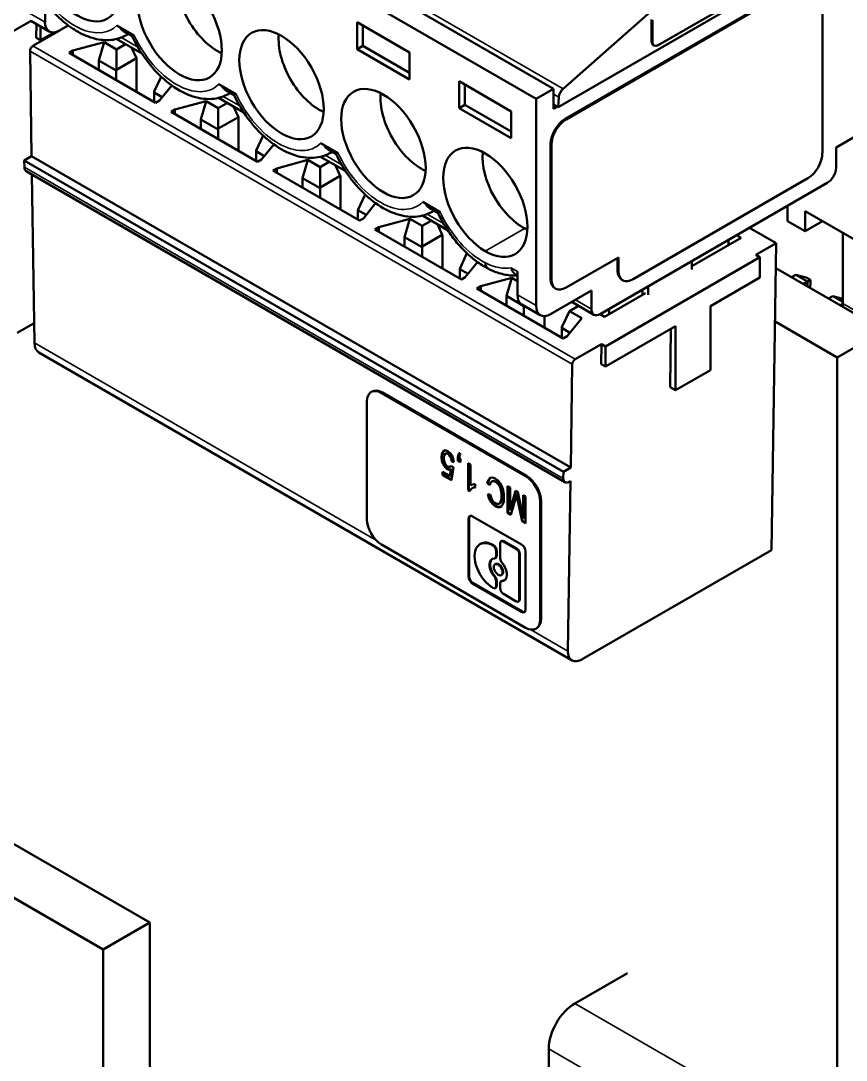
# Model space of a CAD drawing. Header units: millimetres. Extents: x 3100 to 5091, y 868 to 1900.
# Drawn here: x 4109.31 to 4129.36, y 1682.75 to 1707.97 of the extents above; entities that cross this region are included whole.
import ezdxf

# ---------------------------------------------------------------- set-up
doc = ezdxf.new("R2010")
doc.units = ezdxf.units.MM
doc.header["$LTSCALE"] = 1.8
doc.layers.add('외형선(ISO)', color=7, linetype='Continuous', lineweight=50)
doc.layers.add('좁은 외형선(ISO)', color=7, linetype='Continuous', lineweight=35)

msp = doc.modelspace()

# ---------------------------------------------------------------- linework, layer by layer
at = {"layer": '외형선(ISO)'}
for p, q in [((4109.879, 1713.469), (4122.249, 1706.326)), ((4109.454, 1713.224), (4121.825, 1706.081)), ((4128.917, 1709.662), (4122.36, 1705.876)), ((4128.785, 1709.685), (4124.794, 1707.381)), ((4122.532, 1705.592), (4128.401, 1708.98)), ((4128.422, 1708.968), (4122.553, 1705.579)), ((4122.482, 1706.323), (4124.958, 1708.518)), ((4128.776, 1704.763), (4128.776, 1708.764)), ((4109.903, 1707.943), (4109.903, 1708.463)), ((4109.059, 1707.679), (4109.563, 1707.971)), ((4110.006, 1707.715), (4109.558, 1707.973)), ((4109.688, 1707.561), (4109.693, 1707.895)), ((4109.794, 1707.5), (4109.794, 1707.837)), ((4110.467, 1707.861), (4110.256, 1707.739)), ((4111.649, 1707.863), (4112.071, 1707.619)), ((4117.48, 1707.937), (4117.48, 1707.284)), ((4118.753, 1707.202), (4117.48, 1707.937)), ((4117.621, 1707.365), (4117.621, 1707.855)), ((4124.631, 1708.003), (4124.631, 1707.474)), ((4124.652, 1707.462), (4124.652, 1707.991)), ((4110.246, 1707.729), (4109.609, 1707.362)), ((4109.688, 1707.561), (4109.794, 1707.5)), ((4110.128, 1707.693), (4109.794, 1707.5)), ((4110.147, 1707.672), (4110.147, 1707.696)), ((4110.246, 1707.729), (4110.242, 1707.731)), ((4111.643, 1707.531), (4112.255, 1707.178)), ((4112.018, 1707.601), (4111.82, 1707.715)), ((4111.885, 1707.628), (4111.927, 1707.653)), ((4110.582, 1707.249), (4111.337, 1707.453)), ((4111.208, 1707.01), (4111.337, 1707.453)), ((4111.337, 1707.453), (4111.636, 1707.28)), ((4111.636, 1707.28), (4111.857, 1707.408)), ((4111.636, 1707.28), (4111.636, 1706.785)), ((4112.123, 1707.066), (4112.004, 1707.323)), ((4117.48, 1707.284), (4117.621, 1707.365)), ((4117.48, 1707.284), (4118.753, 1706.549)), ((4118.753, 1706.712), (4117.621, 1707.365)), ((4124.694, 1707.371), (4124.672, 1707.383)), ((4109.54, 1707.238), (4109.578, 1704.685)), ((4110.582, 1707.249), (4110.487, 1707.194)), ((4112.588, 1705.982), (4110.487, 1707.194)), ((4110.582, 1707.14), (4110.582, 1707.249)), ((4111.208, 1706.778), (4111.208, 1707.01)), ((4111.208, 1707.01), (4111.632, 1706.765)), ((4111.636, 1706.785), (4112.123, 1707.066)), ((4112.123, 1707.066), (4112.127, 1707.051)), ((4112.127, 1706.248), (4112.127, 1707.051)), ((4118.753, 1706.549), (4118.753, 1707.202)), ((4111.636, 1706.785), (4111.632, 1706.765)), ((4111.632, 1706.533), (4111.632, 1706.765)), ((4112.723, 1706.616), (4112.556, 1706.255)), ((4119.955, 1706.508), (4119.955, 1705.855)), ((4121.224, 1705.775), (4119.955, 1706.508)), ((4112.556, 1706.255), (4112.551, 1706.235)), ((4112.682, 1706.037), (4112.981, 1706.404)), ((4114.124, 1706.434), (4114.546, 1706.19)), ((4114.492, 1706.172), (4114.295, 1706.286)), ((4120.096, 1705.937), (4120.096, 1706.426)), ((4121.825, 1706.081), (4122.249, 1706.326)), ((4122.249, 1706.326), (4122.249, 1705.836)), ((4112.551, 1706.003), (4112.551, 1706.235)), ((4112.75, 1706.12), (4112.551, 1706.235)), ((4112.588, 1705.982), (4112.682, 1706.037)), ((4113.057, 1705.82), (4113.812, 1706.024)), ((4113.683, 1705.581), (4113.812, 1706.024)), ((4113.812, 1706.024), (4114.111, 1705.852)), ((4114.117, 1706.103), (4114.729, 1705.749)), ((4114.359, 1706.199), (4114.402, 1706.224)), ((4121.825, 1701.06), (4121.825, 1706.081)), ((4122.36, 1705.876), (4122.378, 1706.119)), ((4113.057, 1705.82), (4112.962, 1705.765)), ((4115.062, 1704.553), (4112.962, 1705.765)), ((4113.057, 1705.711), (4113.057, 1705.82)), ((4114.111, 1705.852), (4114.332, 1705.979)), ((4114.111, 1705.852), (4114.111, 1705.356)), ((4114.598, 1705.637), (4114.479, 1705.894)), ((4119.955, 1705.855), (4120.096, 1705.937)), ((4119.955, 1705.855), (4121.224, 1705.122)), ((4120.096, 1705.937), (4121.224, 1705.285)), ((4121.224, 1705.122), (4121.224, 1705.775)), ((4122.249, 1705.94), (4122.339, 1705.888)), ((4122.249, 1705.836), (4122.339, 1705.888)), ((4122.339, 1705.888), (4122.36, 1705.876)), ((4113.683, 1705.581), (4114.107, 1705.336)), ((4113.683, 1705.349), (4113.683, 1705.581)), ((4114.111, 1705.356), (4114.598, 1705.637)), ((4114.598, 1705.637), (4114.602, 1705.622)), ((4114.602, 1704.819), (4114.602, 1705.622)), ((4114.111, 1705.356), (4114.107, 1705.336)), ((4114.107, 1705.104), (4114.107, 1705.336)), ((4115.198, 1705.188), (4115.03, 1704.826)), ((4116.599, 1705.005), (4117.021, 1704.761)), ((4129.611, 1705.188), (4129.108, 1704.898)), ((4115.03, 1704.826), (4115.026, 1704.806)), ((4115.225, 1704.691), (4115.026, 1704.806)), ((4115.026, 1704.574), (4115.026, 1704.806)), ((4115.157, 1704.608), (4115.456, 1704.975)), ((4116.967, 1704.743), (4116.77, 1704.857)), ((4116.834, 1704.77), (4116.877, 1704.795)), ((4122.179, 1701.703), (4122.179, 1704.979)), ((4122.2, 1704.967), (4122.2, 1701.69)), ((4129.108, 1704.898), (4129.108, 1704.408)), ((4109.401, 1704.583), (4109.578, 1704.685)), ((4109.404, 1704.418), (4109.401, 1704.583)), ((4109.401, 1704.583), (4122.49, 1697.027)), ((4109.578, 1704.685), (4122.666, 1697.129)), ((4115.062, 1704.553), (4115.157, 1704.608)), ((4115.532, 1704.391), (4116.287, 1704.596)), ((4116.158, 1704.152), (4116.287, 1704.596)), ((4116.287, 1704.596), (4116.586, 1704.423)), ((4116.586, 1704.423), (4116.806, 1704.55)), ((4116.592, 1704.674), (4117.204, 1704.32)), ((4122.527, 1696.774), (4109.447, 1704.326)), ((4109.585, 1704.246), (4109.646, 1700.155)), ((4115.532, 1704.391), (4115.437, 1704.337)), ((4117.537, 1703.124), (4115.437, 1704.337)), ((4115.532, 1704.282), (4115.532, 1704.391)), ((4116.586, 1704.423), (4116.586, 1703.928)), ((4117.073, 1704.209), (4116.954, 1704.465)), ((4116.158, 1704.152), (4116.582, 1703.908)), ((4116.158, 1703.921), (4116.158, 1704.152)), ((4116.586, 1703.928), (4117.073, 1704.209)), ((4117.073, 1704.209), (4117.077, 1704.193)), ((4117.077, 1703.39), (4117.077, 1704.193)), ((4128.896, 1704.04), (4123.381, 1700.856)), ((4124.18, 1701.701), (4128.422, 1704.151)), ((4116.586, 1703.928), (4116.582, 1703.908)), ((4116.582, 1703.676), (4116.582, 1703.908)), ((4117.673, 1703.759), (4117.505, 1703.397)), ((4117.632, 1703.179), (4117.93, 1703.546)), ((4119.073, 1703.576), (4119.495, 1703.332)), ((4127.931, 1703.111), (4127.931, 1703.483)), ((4117.505, 1703.397), (4117.501, 1703.377)), ((4117.501, 1703.145), (4117.501, 1703.377)), ((4117.7, 1703.262), (4117.501, 1703.377)), ((4119.067, 1703.245), (4119.679, 1702.892)), ((4119.442, 1703.314), (4119.245, 1703.428)), ((4119.309, 1703.341), (4119.352, 1703.366)), ((4128.355, 1702.866), (4128.355, 1703.356)), ((4136.133, 1698.866), (4128.355, 1703.356)), ((4117.537, 1703.124), (4117.632, 1703.179)), ((4118.007, 1702.962), (4118.762, 1703.167)), ((4118.633, 1702.724), (4118.762, 1703.167)), ((4118.762, 1703.167), (4119.061, 1702.994)), ((4119.061, 1702.994), (4119.281, 1703.121)), ((4119.061, 1702.994), (4119.061, 1702.499)), ((4119.548, 1702.78), (4119.429, 1703.036)), ((4128.355, 1702.866), (4127.931, 1703.111)), ((4128.355, 1702.866), (4128.779, 1703.111)), ((4118.007, 1702.962), (4117.912, 1702.908)), ((4120.012, 1701.695), (4117.912, 1702.908)), ((4118.007, 1702.853), (4118.007, 1702.962)), ((4118.633, 1702.724), (4119.057, 1702.479)), ((4118.633, 1702.492), (4118.633, 1702.724)), ((4119.061, 1702.499), (4119.548, 1702.78)), ((4119.548, 1702.78), (4119.552, 1702.764)), ((4119.552, 1701.961), (4119.552, 1702.764)), ((4126.805, 1702.706), (4126.695, 1702.769)), ((4127.656, 1702.576), (4127.008, 1702.95)), ((4129.274, 1701.111), (4129.274, 1702.826)), ((4119.061, 1702.499), (4119.057, 1702.479)), ((4119.057, 1702.247), (4119.057, 1702.479)), ((4126.805, 1702.706), (4125.608, 1702.015)), ((4126.498, 1702.656), (4126.497, 1702.528)), ((4127.161, 1702.291), (4127.656, 1702.576)), ((4127.656, 1702.576), (4127.542, 1695.13)), ((4120.148, 1702.33), (4119.98, 1701.968)), ((4122.553, 1701.497), (4123.826, 1702.232)), ((4123.512, 1700.07), (4127.259, 1702.234)), ((4123.805, 1702.219), (4123.805, 1701.907)), ((4123.826, 1702.232), (4123.826, 1701.895)), ((4127.161, 1702.291), (4127.259, 1702.234)), ((4127.259, 1702.234), (4127.259, 1701.744)), ((4119.98, 1701.968), (4119.976, 1701.948)), ((4120.107, 1701.75), (4120.405, 1702.117)), ((4125.608, 1701.938), (4125.608, 1702.142)), ((4127.646, 1701.969), (4130.264, 1700.458)), ((4119.976, 1701.716), (4119.976, 1701.948)), ((4120.175, 1701.833), (4119.976, 1701.948)), ((4120.012, 1701.695), (4120.107, 1701.75)), ((4120.482, 1701.534), (4121.236, 1701.738)), ((4121.107, 1701.295), (4121.236, 1701.738)), ((4121.236, 1701.738), (4121.374, 1701.658)), ((4121.328, 1701.817), (4121.374, 1701.791)), ((4121.374, 1701.32), (4121.374, 1701.892)), ((4122.179, 1701.703), (4122.2, 1701.69)), ((4123.805, 1701.907), (4123.826, 1701.895)), ((4127.259, 1701.744), (4126.057, 1701.05)), ((4128.025, 1701.751), (4128.13, 1701.811)), ((4128.13, 1701.811), (4128.417, 1701.645)), ((4128.13, 1701.811), (4128.385, 1701.743)), ((4128.385, 1701.743), (4128.486, 1701.684)), ((4120.482, 1701.534), (4120.387, 1701.479)), ((4122.487, 1700.266), (4120.387, 1701.479)), ((4120.482, 1701.424), (4120.482, 1701.534)), ((4122.303, 1701.472), (4122.282, 1701.484)), ((4123.93, 1701.676), (4123.908, 1701.688)), ((4124.412, 1701.452), (4124.411, 1701.324)), ((4124.547, 1701.325), (4124.547, 1701.529)), ((4128.417, 1701.645), (4128.313, 1701.585)), ((4128.486, 1701.684), (4128.417, 1701.645)), ((4128.417, 1701.645), (4128.417, 1701.524)), ((4128.466, 1701.496), (4128.486, 1701.568)), ((4128.486, 1701.568), (4128.486, 1701.684)), ((4121.107, 1701.295), (4121.532, 1701.05)), ((4121.107, 1701.063), (4121.107, 1701.295)), ((4123.169, 1701.427), (4122.179, 1700.856)), ((4123.169, 1700.978), (4123.169, 1701.427)), ((4124.48, 1701.364), (4123.488, 1700.791)), ((4128.924, 1701.232), (4129.028, 1701.292)), ((4129.028, 1701.292), (4129.274, 1701.15)), ((4129.028, 1701.292), (4129.274, 1701.226)), ((4121.478, 1701.092), (4121.929, 1700.831)), ((4121.534, 1701.059), (4121.532, 1701.05)), ((4121.532, 1700.818), (4121.532, 1701.05)), ((4122.636, 1700.93), (4122.857, 1701.057)), ((4122.692, 1701.152), (4123.231, 1700.841)), ((4123.598, 1700.855), (4123.599, 1700.982)), ((4126.057, 1701.05), (4126.057, 1699.498)), ((4129.275, 1701.103), (4129.211, 1701.066)), ((4122.027, 1700.532), (4122.027, 1700.808)), ((4122.636, 1700.93), (4122.455, 1700.539)), ((4122.582, 1700.321), (4122.936, 1700.757)), ((4122.936, 1700.757), (4122.636, 1700.93)), ((4123.378, 1700.854), (4123.488, 1700.791)), ((4109.639, 1700.634), (4109.228, 1700.397)), ((4122.455, 1700.539), (4122.451, 1700.519)), ((4122.649, 1700.404), (4122.451, 1700.519)), ((4122.451, 1700.287), (4122.451, 1700.519)), ((4125.209, 1700.56), (4123.512, 1699.58)), ((4125.079, 1699.083), (4125.101, 1700.498)), ((4125.209, 1699.009), (4125.209, 1700.56)), ((4129.133, 1699.805), (4127.627, 1700.674)), ((4130.264, 1700.458), (4129.133, 1699.805)), ((4122.487, 1700.266), (4122.582, 1700.321)), ((4122.777, 1699.759), (4123.413, 1700.127)), ((4123.406, 1699.641), (4123.413, 1700.127)), ((4123.512, 1700.07), (4123.413, 1700.127)), ((4123.512, 1699.58), (4123.512, 1700.07)), ((4122.698, 1692.451), (4109.754, 1699.924)), ((4129.133, 1681.107), (4129.133, 1699.805)), ((4122.666, 1697.129), (4122.705, 1699.638)), ((4123.406, 1699.641), (4123.512, 1699.58)), ((4126.057, 1699.498), (4125.209, 1699.009)), ((4117.822, 1698.965), (4117.843, 1698.977)), ((4118.072, 1698.94), (4121.572, 1696.919)), ((4118.093, 1698.953), (4121.593, 1696.932)), ((4125.079, 1699.083), (4125.209, 1699.009)), ((4117.718, 1695.878), (4117.718, 1698.736)), ((4119.541, 1697.464), (4119.53, 1697.385)), ((4119.567, 1697.518), (4119.541, 1697.464)), ((4119.555, 1697.472), (4119.541, 1697.464)), ((4119.544, 1697.393), (4119.555, 1697.472)), ((4119.555, 1697.472), (4119.581, 1697.526)), ((4119.618, 1697.55), (4119.567, 1697.518)), ((4119.581, 1697.526), (4119.567, 1697.518)), ((4119.581, 1697.526), (4119.618, 1697.55)), ((4119.587, 1697.361), (4119.595, 1697.425)), ((4119.595, 1697.425), (4119.615, 1697.462)), ((4119.615, 1697.462), (4119.649, 1697.475)), ((4119.629, 1697.47), (4119.615, 1697.462)), ((4119.686, 1697.527), (4119.618, 1697.55)), ((4119.663, 1697.483), (4119.629, 1697.47)), ((4119.663, 1697.483), (4119.649, 1697.475)), ((4119.649, 1697.475), (4119.686, 1697.462)), ((4119.7, 1697.47), (4119.663, 1697.483)), ((4119.742, 1697.482), (4119.686, 1697.527)), ((4119.7, 1697.47), (4119.686, 1697.462)), ((4119.686, 1697.462), (4119.717, 1697.44)), ((4119.731, 1697.448), (4119.7, 1697.47)), ((4119.731, 1697.448), (4119.717, 1697.44)), ((4119.717, 1697.44), (4119.742, 1697.401)), ((4119.756, 1697.409), (4119.731, 1697.448)), ((4119.785, 1697.421), (4119.742, 1697.482)), ((4119.816, 1697.346), (4119.785, 1697.421)), ((4119.932, 1697.417), (4119.929, 1697.378)), ((4119.94, 1697.449), (4119.932, 1697.417)), ((4119.946, 1697.425), (4119.932, 1697.417)), ((4119.954, 1697.469), (4119.94, 1697.449)), ((4119.954, 1697.457), (4119.94, 1697.449)), ((4119.943, 1697.386), (4119.946, 1697.425)), ((4119.946, 1697.425), (4119.954, 1697.457)), ((4119.974, 1697.482), (4119.954, 1697.469)), ((4119.954, 1697.457), (4119.968, 1697.477)), ((4119.968, 1697.477), (4119.954, 1697.469)), ((4119.963, 1697.391), (4119.968, 1697.416)), ((4119.968, 1697.477), (4119.974, 1697.481)), ((4119.968, 1697.416), (4119.977, 1697.432)), ((4119.988, 1697.442), (4119.974, 1697.482)), ((4119.977, 1697.432), (4119.988, 1697.442)), ((4119.544, 1697.393), (4119.53, 1697.385)), ((4119.53, 1697.385), (4119.541, 1697.297)), ((4119.555, 1697.306), (4119.541, 1697.297)), ((4119.541, 1697.297), (4119.572, 1697.21)), ((4119.555, 1697.306), (4119.544, 1697.393)), ((4119.587, 1697.219), (4119.555, 1697.306)), ((4119.587, 1697.219), (4119.572, 1697.21)), ((4119.572, 1697.21), (4119.618, 1697.14)), ((4119.595, 1697.295), (4119.587, 1697.361)), ((4119.632, 1697.148), (4119.587, 1697.219)), ((4119.612, 1697.236), (4119.595, 1697.295)), ((4119.643, 1697.19), (4119.612, 1697.236)), ((4119.683, 1697.155), (4119.643, 1697.19)), ((4119.756, 1697.409), (4119.742, 1697.401)), ((4119.742, 1697.401), (4119.762, 1697.349)), ((4119.762, 1697.174), (4119.751, 1697.156)), ((4119.765, 1697.164), (4119.751, 1697.156)), ((4119.776, 1697.357), (4119.756, 1697.409)), ((4119.776, 1697.357), (4119.762, 1697.349)), ((4119.762, 1697.349), (4119.77, 1697.287)), ((4119.818, 1697.129), (4119.762, 1697.174)), ((4119.765, 1697.164), (4119.768, 1697.169)), ((4119.785, 1697.295), (4119.77, 1697.287)), ((4119.77, 1697.287), (4119.827, 1697.262)), ((4119.785, 1697.295), (4119.776, 1697.357)), ((4119.825, 1697.278), (4119.785, 1697.295)), ((4119.827, 1697.262), (4119.816, 1697.346)), ((4119.943, 1697.386), (4119.929, 1697.378)), ((4119.929, 1697.378), (4119.929, 1697.293)), ((4119.943, 1697.301), (4119.929, 1697.293)), ((4119.929, 1697.293), (4119.988, 1697.259)), ((4119.943, 1697.301), (4119.943, 1697.386)), ((4119.988, 1697.275), (4119.943, 1697.301)), ((4119.96, 1697.36), (4119.963, 1697.391)), ((4119.988, 1697.344), (4119.96, 1697.36)), ((4119.988, 1697.259), (4119.988, 1697.344)), ((4120.178, 1697.235), (4120.178, 1696.581)), ((4120.234, 1697.202), (4120.178, 1697.235)), ((4120.192, 1696.589), (4120.192, 1697.226)), ((4120.234, 1696.694), (4120.234, 1697.202)), ((4119.734, 1696.926), (4119.553, 1697.031)), ((4119.553, 1697.031), (4119.553, 1696.95)), ((4119.567, 1696.958), (4119.553, 1696.95)), ((4119.553, 1696.95), (4119.773, 1696.822)), ((4119.567, 1696.958), (4119.567, 1697.023)), ((4119.775, 1696.837), (4119.567, 1696.958)), ((4119.632, 1697.148), (4119.618, 1697.14)), ((4119.618, 1697.14), (4119.671, 1697.092)), ((4119.686, 1697.1), (4119.632, 1697.148)), ((4119.686, 1697.1), (4119.671, 1697.092)), ((4119.671, 1697.092), (4119.717, 1697.078)), ((4119.711, 1697.147), (4119.683, 1697.155)), ((4119.731, 1697.086), (4119.686, 1697.1)), ((4119.731, 1697.147), (4119.711, 1697.147)), ((4119.731, 1697.086), (4119.717, 1697.078)), ((4119.717, 1697.078), (4119.756, 1697.084)), ((4119.751, 1697.156), (4119.731, 1697.147)), ((4119.77, 1697.092), (4119.731, 1697.086)), ((4119.756, 1697.084), (4119.734, 1696.926)), ((4119.748, 1696.935), (4119.734, 1696.926)), ((4119.748, 1696.935), (4119.77, 1697.092)), ((4119.77, 1697.092), (4119.756, 1697.084)), ((4119.773, 1696.822), (4119.818, 1697.129)), ((4122.487, 1696.865), (4122.49, 1697.027)), ((4122.666, 1697.129), (4122.49, 1697.027)), ((4120.26, 1696.708), (4120.234, 1696.694)), ((4120.288, 1696.72), (4120.26, 1696.708)), ((4120.319, 1696.726), (4120.288, 1696.72)), ((4120.345, 1696.728), (4120.319, 1696.726)), ((4120.345, 1696.651), (4120.345, 1696.728)), ((4120.67, 1696.837), (4120.642, 1696.756)), ((4120.656, 1696.764), (4120.642, 1696.756)), ((4120.642, 1696.756), (4120.701, 1696.701)), ((4120.656, 1696.764), (4120.684, 1696.845)), ((4120.706, 1696.717), (4120.656, 1696.764)), ((4120.712, 1696.881), (4120.67, 1696.837)), ((4120.684, 1696.845), (4120.67, 1696.837)), ((4120.684, 1696.845), (4120.72, 1696.883)), ((4120.701, 1696.701), (4120.721, 1696.763)), ((4120.766, 1696.891), (4120.712, 1696.881)), ((4120.721, 1696.763), (4120.752, 1696.793)), ((4120.752, 1696.793), (4120.791, 1696.803)), ((4120.766, 1696.802), (4120.752, 1696.793)), ((4120.831, 1696.866), (4120.766, 1696.891)), ((4120.806, 1696.811), (4120.766, 1696.802)), ((4120.806, 1696.811), (4120.791, 1696.803)), ((4120.791, 1696.803), (4120.84, 1696.783)), ((4120.854, 1696.792), (4120.806, 1696.811)), ((4120.902, 1696.817), (4120.831, 1696.866)), ((4120.854, 1696.792), (4120.84, 1696.783)), ((4120.84, 1696.783), (4120.882, 1696.755)), ((4120.896, 1696.763), (4120.854, 1696.792)), ((4120.896, 1696.763), (4120.882, 1696.755)), ((4120.882, 1696.755), (4120.919, 1696.709)), ((4120.933, 1696.717), (4120.896, 1696.763)), ((4120.953, 1696.755), (4120.902, 1696.817)), ((4120.933, 1696.717), (4120.919, 1696.709)), ((4120.919, 1696.709), (4120.95, 1696.655)), ((4120.964, 1696.663), (4120.933, 1696.717)), ((4120.964, 1696.663), (4120.95, 1696.655)), ((4120.995, 1696.677), (4120.953, 1696.755)), ((4120.984, 1696.599), (4120.964, 1696.663)), ((4121.023, 1696.588), (4120.995, 1696.677)), ((4121.134, 1696.683), (4121.134, 1696.029)), ((4121.193, 1696.648), (4121.134, 1696.683)), ((4121.148, 1696.037), (4121.148, 1696.674)), ((4122.661, 1696.805), (4122.598, 1692.677)), ((4122.626, 1696.785), (4122.661, 1696.805)), ((4120.192, 1696.589), (4120.178, 1696.581)), ((4120.178, 1696.581), (4120.214, 1696.559)), ((4120.222, 1696.572), (4120.192, 1696.589)), ((4120.214, 1696.559), (4120.234, 1696.593)), ((4120.234, 1696.593), (4120.265, 1696.619)), ((4120.265, 1696.619), (4120.302, 1696.643)), ((4120.302, 1696.643), (4120.345, 1696.651)), ((4120.316, 1696.651), (4120.302, 1696.643)), ((4120.345, 1696.656), (4120.316, 1696.651)), ((4120.653, 1696.489), (4120.681, 1696.391)), ((4120.712, 1696.475), (4120.653, 1696.489)), ((4120.695, 1696.4), (4120.671, 1696.485)), ((4120.735, 1696.401), (4120.712, 1696.475)), ((4120.95, 1696.655), (4120.97, 1696.591)), ((4120.984, 1696.599), (4120.97, 1696.591)), ((4120.97, 1696.591), (4120.984, 1696.513)), ((4120.998, 1696.521), (4120.984, 1696.599)), ((4120.998, 1696.521), (4120.984, 1696.513)), ((4120.984, 1696.513), (4120.987, 1696.434)), ((4120.987, 1696.434), (4120.984, 1696.375)), ((4121.001, 1696.443), (4120.987, 1696.434)), ((4121.001, 1696.443), (4120.998, 1696.521)), ((4120.998, 1696.383), (4121.001, 1696.443)), ((4121.04, 1696.497), (4121.023, 1696.588)), ((4121.046, 1696.4), (4121.04, 1696.497)), ((4121.193, 1696.1), (4121.193, 1696.648)), ((4121.329, 1696.57), (4121.193, 1696.1)), ((4121.207, 1696.108), (4121.339, 1696.564)), ((4121.326, 1696.373), (4121.343, 1696.424)), ((4121.383, 1696.539), (4121.329, 1696.57)), ((4121.343, 1696.424), (4121.352, 1696.463)), ((4121.366, 1696.472), (4121.352, 1696.463)), ((4121.352, 1696.463), (4121.36, 1696.418)), ((4121.374, 1696.426), (4121.36, 1696.418)), ((4121.36, 1696.418), (4121.374, 1696.353)), ((4121.374, 1696.426), (4121.366, 1696.472)), ((4121.388, 1696.361), (4121.374, 1696.426)), ((4121.513, 1695.907), (4121.383, 1696.539)), ((4121.513, 1696.464), (4121.513, 1695.907)), ((4121.572, 1696.43), (4121.513, 1696.464)), ((4121.527, 1695.915), (4121.527, 1696.456)), ((4121.572, 1695.776), (4121.572, 1696.43)), ((4120.695, 1696.4), (4120.681, 1696.391)), ((4120.681, 1696.391), (4120.721, 1696.308)), ((4120.735, 1696.316), (4120.695, 1696.4)), ((4120.735, 1696.316), (4120.721, 1696.308)), ((4120.721, 1696.308), (4120.772, 1696.242)), ((4120.76, 1696.342), (4120.735, 1696.401)), ((4120.786, 1696.25), (4120.735, 1696.316)), ((4120.794, 1696.298), (4120.76, 1696.342)), ((4120.786, 1696.25), (4120.772, 1696.242)), ((4120.772, 1696.242), (4120.834, 1696.19)), ((4120.848, 1696.198), (4120.786, 1696.25)), ((4120.837, 1696.265), (4120.794, 1696.298)), ((4120.848, 1696.198), (4120.834, 1696.19)), ((4120.834, 1696.19), (4120.893, 1696.167)), ((4120.885, 1696.25), (4120.837, 1696.265)), ((4120.907, 1696.176), (4120.848, 1696.198)), ((4120.924, 1696.251), (4120.885, 1696.25)), ((4120.907, 1696.176), (4120.893, 1696.167)), ((4120.893, 1696.167), (4120.944, 1696.166)), ((4120.958, 1696.175), (4120.907, 1696.176)), ((4120.956, 1696.278), (4120.924, 1696.251)), ((4120.939, 1696.259), (4120.924, 1696.251)), ((4120.939, 1696.259), (4120.97, 1696.286)), ((4120.944, 1696.166), (4120.989, 1696.193)), ((4120.972, 1696.321), (4120.956, 1696.278)), ((4120.97, 1696.286), (4120.956, 1696.278)), ((4120.97, 1696.286), (4120.987, 1696.329)), ((4120.984, 1696.375), (4120.972, 1696.321)), ((4120.987, 1696.329), (4120.972, 1696.321)), ((4120.998, 1696.383), (4120.984, 1696.375)), ((4120.987, 1696.329), (4120.998, 1696.383)), ((4120.989, 1696.193), (4121.021, 1696.24)), ((4121.021, 1696.24), (4121.04, 1696.31)), ((4121.04, 1696.31), (4121.046, 1696.4)), ((4121.213, 1695.983), (4121.326, 1696.373)), ((4121.374, 1696.353), (4121.484, 1695.826)), ((4121.499, 1695.834), (4121.388, 1696.361)), ((4121.926, 1696.307), (4121.926, 1693.449)), ((4121.947, 1696.319), (4121.947, 1693.462)), ((4121.474, 1695.261), (4120.286, 1695.947)), ((4121.148, 1696.037), (4121.134, 1696.029)), ((4121.134, 1696.029), (4121.213, 1695.983)), ((4121.217, 1695.997), (4121.148, 1696.037)), ((4121.207, 1696.108), (4121.193, 1696.1)), ((4121.527, 1695.915), (4121.513, 1695.907)), ((4120.188, 1695.89), (4120.188, 1694.485)), ((4120.203, 1694.493), (4120.203, 1695.898)), ((4121.499, 1695.834), (4121.484, 1695.826)), ((4121.484, 1695.826), (4121.572, 1695.776)), ((4121.572, 1695.792), (4121.499, 1695.834)), ((4121.572, 1693.245), (4118.072, 1695.266)), ((4120.478, 1695.28), (4120.464, 1695.272)), ((4120.775, 1695.241), (4120.781, 1695.238)), ((4120.795, 1695.246), (4120.789, 1695.25)), ((4120.957, 1694.921), (4120.957, 1695.293)), ((4120.993, 1695.349), (4120.979, 1695.341)), ((4121.031, 1695.336), (4121.345, 1695.155)), ((4121.359, 1695.163), (4121.045, 1695.344)), ((4120.847, 1694.941), (4120.833, 1694.932)), ((4120.855, 1695.11), (4120.855, 1694.981)), ((4120.869, 1694.989), (4120.869, 1695.118)), ((4121.418, 1695.027), (4121.418, 1693.927)), ((4121.433, 1693.936), (4121.433, 1695.035)), ((4121.572, 1693.686), (4121.572, 1695.091)), ((4127.542, 1695.13), (4122.946, 1692.477)), ((4120.845, 1694.791), (4120.831, 1694.783)), ((4120.869, 1694.261), (4120.869, 1694.391)), ((4120.995, 1694.529), (4120.981, 1694.521)), ((4120.286, 1694.314), (4121.474, 1693.628)), ((4121.488, 1693.637), (4120.3, 1694.322)), ((4120.781, 1694.21), (4120.775, 1694.213)), ((4120.847, 1694.213), (4120.833, 1694.205)), ((4120.855, 1694.383), (4120.855, 1694.253)), ((4120.957, 1694.194), (4120.957, 1694.323)), ((4120.993, 1694.38), (4120.979, 1694.372)), ((4121.345, 1693.884), (4121.031, 1694.066)), ((4121.411, 1693.888), (4121.397, 1693.879)), ((4121.822, 1693.22), (4121.843, 1693.233)), ((4106.992, 1689.236), (4112.445, 1686.087)), ((4111.314, 1685.434), (4107.449, 1687.666)), ((4112.445, 1686.087), (4111.314, 1685.434)), ((4112.445, 1686.087), (4112.445, 1671.472)), ((4111.314, 1670.819), (4111.314, 1685.434)), ((4122.769, 1684.128), (4124.042, 1684.863)), ((4122.133, 1677.065), (4122.133, 1683.026))]:
    msp.add_line(p, q, dxfattribs=at)
for centre in [(4110.695, 1709.282), (4113.17, 1707.853), (4115.645, 1706.424), (4118.12, 1704.996)]:
    msp.add_ellipse(centre, major_axis=(-0.725, 1.256), ratio=0.57735, dxfattribs=at)
for centre, major_axis, ratio, start_param, end_param in [((4114.089, 1708.383), (0.7, -1.212), 0.57735, 3.821315, 5.603), ((4110.256, 1708.148), (-0.25, -0.433), 0.57735, 5.497787, 7.068583), ((4116.564, 1706.955), (0.7, -1.212), 0.57735, 3.821315, 5.603), ((4109.611, 1707.279), (-0.0487, -0.0874), 0.587337, 3.917954, 5.488751), ((4124.772, 1707.556), (-0.1, -0.173), 0.57735, 5.497787, 6.283185), ((4124.794, 1707.544), (-0.1, -0.173), 0.57735, 5.497787, 7.068583), ((4122.518, 1706.186), (-0.1, -0.173), 0.57735, 4.18879, 5.410521), ((4119.039, 1705.526), (0.7, -1.212), 0.57735, 3.821315, 5.603), ((4122.532, 1705.183), (-0.25, -0.433), 0.57735, 3.926991, 5.497787), ((4122.553, 1705.171), (-0.25, -0.433), 0.57735, 3.926991, 5.497787), ((4120.595, 1703.567), (-0.725, 1.256), 0.57735, 5.499511, 8.637656), ((4121.514, 1704.097), (0.7, -1.212), 0.57735, 3.821315, 5.599385), ((4120.591, 1703.569), (0.725, -1.256), 0.57735, 5.499511, 8.637656), ((4128.422, 1704.559), (-0.25, -0.433), 0.57735, 0.785398, 2.356194), ((4109.545, 1704.5), (-0.097, -0.175), 0.587337, 5.488751, 6.274149), ((4128.896, 1704.285), (0.15, 0.26), 0.57735, 3.926991, 5.497787), ((4120.807, 1702.222), (-0.15, -0.26), 0.577133, 5.496593, 6.346639), ((4122.532, 1701.917), (-0.25, -0.433), 0.57735, 5.523799, 6.283185), ((4124.158, 1702.121), (-0.25, -0.433), 0.57735, 5.523799, 6.283185), ((4124.18, 1702.109), (-0.25, -0.433), 0.57735, 5.523799, 7.068583), ((4122.553, 1701.905), (-0.25, -0.433), 0.57735, 5.523799, 7.068583), ((4121.728, 1701.525), (-0.25, -0.433), 0.57735, 5.497787, 6.283185), ((4122.179, 1701.264), (-0.25, -0.433), 0.57735, 5.497787, 7.068583), ((4123.381, 1701.101), (-0.15, -0.26), 0.57735, 5.497787, 7.068583), ((4129.982, 1701.519), (0.5, 0.866), 0.57735, 2.356194, 2.461982), ((4110, 1700.359), (-0.243, -0.437), 0.587337, 5.488751, 6.274149), ((4122.775, 1699.679), (-0.0513, -0.0859), 0.567188, 3.935418, 5.506214), ((4118.072, 1698.532), (-0.25, 0.433), 0.57735, 5.497787, 7.068583), ((4118.093, 1698.544), (-0.25, 0.433), 0.57735, 5.497787, 6.283185), ((4121.572, 1696.511), (-0.25, 0.433), 0.57735, 3.926991, 5.497787), ((4121.593, 1696.523), (-0.25, 0.433), 0.57735, 3.926991, 5.497787), ((4122.629, 1696.946), (-0.103, -0.172), 0.567188, 5.506214, 7.077011), ((4120.286, 1695.833), (-0.069, 0.121), 0.577318, 5.505237, 7.076034), ((4120.3, 1695.841), (-0.069, 0.121), 0.577318, 0.105633, 0.792848), ((4118.072, 1695.674), (0.25, -0.433), 0.57735, 3.926991, 5.497787), ((4120.775, 1694.727), (-0.31, 0.545), 0.577318, 5.505237, 8.64683), ((4120.789, 1694.736), (-0.31, 0.545), 0.577318, 5.505237, 6.28691), ((4120.781, 1695.153), (-0.0515, 0.0906), 0.577318, 3.934441, 5.505237), ((4120.795, 1695.161), (-0.0515, 0.0906), 0.577318, 3.934441, 5.505237), ((4121.031, 1695.251), (-0.0515, 0.0906), 0.577318, 5.505237, 7.076034), ((4121.045, 1695.259), (-0.0515, 0.0906), 0.577318, 5.505237, 6.28691), ((4121.345, 1695.069), (-0.0515, 0.0906), 0.577318, 3.934441, 5.505237), ((4121.359, 1695.077), (-0.0515, 0.0906), 0.577318, 3.934441, 5.505237), ((4121.474, 1695.147), (-0.069, 0.121), 0.577318, 3.934441, 5.505237), ((4120.906, 1694.652), (-0.149, 0.262), 0.577318, 5.957015, 8.195052), ((4120.92, 1694.66), (-0.149, 0.262), 0.577318, 0.050695, 1.911867), ((4120.781, 1695.023), (-0.0515, 0.0906), 0.577324, 2.815421, 3.934453), ((4120.795, 1695.031), (-0.0515, 0.0906), 0.577324, 3.14532, 3.934453), ((4121.031, 1694.879), (-0.0515, 0.0906), 0.577312, 0.792847, 1.911879), ((4120.906, 1694.652), (-0.074, 0.131), 0.577318, 3.934441, 7.076034), ((4120.906, 1694.652), (-0.074, 0.131), 0.577318, 0.792848, 3.934441), ((4120.92, 1694.66), (-0.074, 0.131), 0.577318, 3.934441, 6.286911), ((4120.906, 1694.652), (-0.149, 0.262), 0.577318, 2.815422, 5.053459), ((4120.286, 1694.428), (-0.069, 0.121), 0.577318, 0.792848, 2.363645), ((4120.3, 1694.436), (-0.069, 0.121), 0.577318, 0.792848, 2.363645), ((4120.781, 1694.425), (-0.0515, 0.0906), 0.577312, 3.93444, 5.053472), ((4120.795, 1694.433), (-0.0515, 0.0906), 0.577312, 3.93444, 5.053472), ((4120.92, 1694.66), (-0.074, 0.131), 0.577318, 3.145319, 3.934441), ((4120.92, 1694.66), (-0.149, 0.262), 0.577318, 2.815422, 3.098347), ((4120.781, 1694.295), (-0.0515, 0.0906), 0.577318, 2.363645, 3.934441), ((4120.795, 1694.304), (-0.0515, 0.0906), 0.577318, 3.145317, 3.934441), ((4121.031, 1694.281), (-0.0515, 0.0906), 0.577324, 5.957014, 7.076045), ((4121.031, 1694.151), (-0.0515, 0.0906), 0.577318, 0.792848, 2.363645), ((4121.045, 1694.289), (-0.0515, 0.0906), 0.577324, 5.957014, 6.286913), ((4121.345, 1693.97), (-0.0515, 0.0906), 0.577318, 2.363645, 3.934441), ((4121.359, 1693.978), (-0.0515, 0.0906), 0.577318, 3.145317, 3.934441), ((4121.474, 1693.742), (-0.069, 0.121), 0.577318, 2.363645, 3.934441), ((4121.488, 1693.75), (-0.069, 0.121), 0.577318, 2.363645, 3.04341), ((4121.572, 1693.653), (0.25, -0.433), 0.57735, 5.497787, 7.068583), ((4121.593, 1693.666), (0.25, -0.433), 0.57735, 0, 0.785398), ((4122.952, 1692.881), (-0.256, -0.429), 0.567188, 5.506214, 7.077011), ((4122.769, 1683.393), (0.45, 0.779), 0.57735, 0.785398, 2.356194)]:
    msp.add_ellipse(centre, major_axis=major_axis, ratio=ratio, start_param=start_param, end_param=end_param, dxfattribs=at)
for points, knots in [([(4110.001, 1708.309), (4110.106, 1708.182), (4110.22, 1708.066), (4110.458, 1707.862), (4110.583, 1707.773), (4110.84, 1707.631), (4110.971, 1707.576), (4111.238, 1707.508), (4111.374, 1707.495), (4111.64, 1707.522), (4111.769, 1707.562), (4111.885, 1707.628)], [1.076929, 1.076929, 1.076929, 1.076929, 1.332782, 1.332782, 1.588635, 1.588635, 1.844488, 1.844488, 2.100341, 2.100341, 2.356194, 2.356194, 2.356194, 2.356194]), ([(4111.82, 1707.715), (4111.82, 1707.715), (4111.82, 1707.715), (4111.82, 1707.715), (4111.814, 1707.718), (4111.808, 1707.722), (4111.802, 1707.727), (4111.796, 1707.731), (4111.79, 1707.736), (4111.784, 1707.74), (4111.778, 1707.745), (4111.773, 1707.751), (4111.767, 1707.756), (4111.756, 1707.767), (4111.746, 1707.779), (4111.736, 1707.792), (4111.731, 1707.798), (4111.727, 1707.805), (4111.722, 1707.812), (4111.72, 1707.816), (4111.717, 1707.82), (4111.715, 1707.825)], [0.2407241, 0.2407241, 0.2407241, 0.2407241, 0.2407597, 0.2407597, 0.2407597, 0.2675408, 0.2675408, 0.2675408, 0.2942374, 0.2942374, 0.2942374, 0.3208869, 0.3208869, 0.3208869, 0.3741831, 0.3741831, 0.3741831, 0.400827, 0.400827, 0.400827, 0.4169882, 0.4169882, 0.4169882, 0.4169882]), ([(4112.018, 1707.649), (4112.017, 1707.647), (4112.016, 1707.645), (4112.016, 1707.643), (4112.014, 1707.639), (4112.014, 1707.635), (4112.013, 1707.632), (4112.012, 1707.625), (4112.011, 1707.619), (4112.012, 1707.614), (4112.013, 1707.612), (4112.013, 1707.609), (4112.014, 1707.607), (4112.014, 1707.607), (4112.015, 1707.607), (4112.015, 1707.607)], [0.0105272, 0.0105272, 0.0105272, 0.0105272, 0.0266884, 0.0266884, 0.0266884, 0.0533323, 0.0533323, 0.0533323, 0.1066284, 0.1066284, 0.1066284, 0.133278, 0.133278, 0.133278, 0.1339087, 0.1339087, 0.1339087, 0.1339087]), ([(4112.015, 1707.607), (4112.109, 1707.406), (4112.224, 1707.211), (4112.487, 1706.854), (4112.635, 1706.692), (4112.952, 1706.414), (4113.121, 1706.299), (4113.469, 1706.135), (4113.648, 1706.084), (4113.982, 1706.068), (4114.139, 1706.095), (4114.307, 1706.17), (4114.333, 1706.184), (4114.359, 1706.199)], [0.637054, 0.637054, 0.637054, 0.637054, 0.977006, 0.977006, 1.317214, 1.317214, 1.660915, 1.660915, 2.001281, 2.001281, 2.298494, 2.298494, 2.356194, 2.356194, 2.356194, 2.356194]), ([(4114.295, 1706.286), (4114.295, 1706.286), (4114.295, 1706.286), (4114.295, 1706.286), (4114.289, 1706.289), (4114.283, 1706.293), (4114.276, 1706.298), (4114.27, 1706.302), (4114.264, 1706.307), (4114.259, 1706.312), (4114.253, 1706.316), (4114.247, 1706.322), (4114.242, 1706.327), (4114.231, 1706.338), (4114.221, 1706.35), (4114.211, 1706.363), (4114.206, 1706.369), (4114.202, 1706.376), (4114.197, 1706.383), (4114.195, 1706.387), (4114.192, 1706.391), (4114.189, 1706.396)], [0.2407241, 0.2407241, 0.2407241, 0.2407241, 0.2407597, 0.2407597, 0.2407597, 0.2675408, 0.2675408, 0.2675408, 0.2942374, 0.2942374, 0.2942374, 0.3208869, 0.3208869, 0.3208869, 0.3741831, 0.3741831, 0.3741831, 0.400827, 0.400827, 0.400827, 0.4169882, 0.4169882, 0.4169882, 0.4169882]), ([(4114.493, 1706.22), (4114.492, 1706.218), (4114.491, 1706.216), (4114.491, 1706.214), (4114.489, 1706.21), (4114.488, 1706.207), (4114.488, 1706.203), (4114.487, 1706.197), (4114.486, 1706.191), (4114.487, 1706.185), (4114.488, 1706.183), (4114.488, 1706.181), (4114.489, 1706.178), (4114.489, 1706.178), (4114.489, 1706.178), (4114.489, 1706.178)], [0.0105272, 0.0105272, 0.0105272, 0.0105272, 0.0266884, 0.0266884, 0.0266884, 0.0533323, 0.0533323, 0.0533323, 0.1066284, 0.1066284, 0.1066284, 0.133278, 0.133278, 0.133278, 0.1339087, 0.1339087, 0.1339087, 0.1339087]), ([(4114.489, 1706.178), (4114.584, 1705.977), (4114.699, 1705.782), (4114.962, 1705.425), (4115.11, 1705.263), (4115.426, 1704.985), (4115.596, 1704.871), (4115.944, 1704.706), (4116.123, 1704.655), (4116.457, 1704.64), (4116.613, 1704.666), (4116.782, 1704.742), (4116.808, 1704.755), (4116.834, 1704.77)], [0.637054, 0.637054, 0.637054, 0.637054, 0.977006, 0.977006, 1.317214, 1.317214, 1.660915, 1.660915, 2.001281, 2.001281, 2.298494, 2.298494, 2.356194, 2.356194, 2.356194, 2.356194]), ([(4116.77, 1704.857), (4116.77, 1704.857), (4116.77, 1704.857), (4116.77, 1704.857), (4116.764, 1704.861), (4116.757, 1704.865), (4116.751, 1704.869), (4116.745, 1704.873), (4116.739, 1704.878), (4116.734, 1704.883), (4116.728, 1704.888), (4116.722, 1704.893), (4116.717, 1704.898), (4116.706, 1704.909), (4116.696, 1704.921), (4116.686, 1704.934), (4116.681, 1704.941), (4116.677, 1704.947), (4116.672, 1704.954), (4116.67, 1704.958), (4116.667, 1704.962), (4116.664, 1704.967)], [0.2407241, 0.2407241, 0.2407241, 0.2407241, 0.2407597, 0.2407597, 0.2407597, 0.2675408, 0.2675408, 0.2675408, 0.2942374, 0.2942374, 0.2942374, 0.3208869, 0.3208869, 0.3208869, 0.3741831, 0.3741831, 0.3741831, 0.400827, 0.400827, 0.400827, 0.4169882, 0.4169882, 0.4169882, 0.4169882]), ([(4116.968, 1704.792), (4116.967, 1704.789), (4116.966, 1704.787), (4116.965, 1704.785), (4116.964, 1704.781), (4116.963, 1704.778), (4116.963, 1704.774), (4116.961, 1704.768), (4116.961, 1704.762), (4116.962, 1704.757), (4116.963, 1704.754), (4116.963, 1704.752), (4116.964, 1704.75), (4116.964, 1704.75), (4116.964, 1704.749), (4116.964, 1704.749)], [0.0105272, 0.0105272, 0.0105272, 0.0105272, 0.0266884, 0.0266884, 0.0266884, 0.0533323, 0.0533323, 0.0533323, 0.1066284, 0.1066284, 0.1066284, 0.133278, 0.133278, 0.133278, 0.1339087, 0.1339087, 0.1339087, 0.1339087]), ([(4116.964, 1704.749), (4117.059, 1704.548), (4117.174, 1704.353), (4117.437, 1703.997), (4117.585, 1703.834), (4117.901, 1703.557), (4118.071, 1703.442), (4118.419, 1703.277), (4118.598, 1703.227), (4118.932, 1703.211), (4119.088, 1703.237), (4119.256, 1703.313), (4119.283, 1703.326), (4119.309, 1703.341)], [0.637054, 0.637054, 0.637054, 0.637054, 0.977006, 0.977006, 1.317214, 1.317214, 1.660915, 1.660915, 2.001281, 2.001281, 2.298494, 2.298494, 2.356194, 2.356194, 2.356194, 2.356194]), ([(4119.245, 1703.428), (4119.245, 1703.428), (4119.245, 1703.428), (4119.245, 1703.428), (4119.238, 1703.432), (4119.232, 1703.436), (4119.226, 1703.44), (4119.22, 1703.444), (4119.214, 1703.449), (4119.208, 1703.454), (4119.203, 1703.459), (4119.197, 1703.464), (4119.192, 1703.469), (4119.181, 1703.48), (4119.17, 1703.492), (4119.161, 1703.505), (4119.156, 1703.512), (4119.151, 1703.518), (4119.147, 1703.525), (4119.144, 1703.529), (4119.142, 1703.534), (4119.139, 1703.538)], [0.2407241, 0.2407241, 0.2407241, 0.2407241, 0.2407597, 0.2407597, 0.2407597, 0.2675408, 0.2675408, 0.2675408, 0.2942374, 0.2942374, 0.2942374, 0.3208869, 0.3208869, 0.3208869, 0.3741831, 0.3741831, 0.3741831, 0.400827, 0.400827, 0.400827, 0.4169882, 0.4169882, 0.4169882, 0.4169882]), ([(4119.443, 1703.363), (4119.442, 1703.36), (4119.441, 1703.358), (4119.44, 1703.356), (4119.439, 1703.352), (4119.438, 1703.349), (4119.438, 1703.345), (4119.436, 1703.339), (4119.436, 1703.333), (4119.437, 1703.328), (4119.437, 1703.325), (4119.438, 1703.323), (4119.439, 1703.321), (4119.439, 1703.321), (4119.439, 1703.321), (4119.439, 1703.321)], [0.0105272, 0.0105272, 0.0105272, 0.0105272, 0.0266884, 0.0266884, 0.0266884, 0.0533323, 0.0533323, 0.0533323, 0.1066284, 0.1066284, 0.1066284, 0.133278, 0.133278, 0.133278, 0.1339087, 0.1339087, 0.1339087, 0.1339087]), ([(4119.439, 1703.321), (4119.494, 1703.204), (4119.555, 1703.089), (4119.691, 1702.869), (4119.765, 1702.763), (4119.923, 1702.562), (4120.007, 1702.468), (4120.183, 1702.294), (4120.275, 1702.214), (4120.464, 1702.073), (4120.562, 1702.011), (4120.661, 1701.96)], [0.6370543, 0.6370543, 0.6370543, 0.6370543, 0.8340178, 0.8340178, 1.0309813, 1.0309813, 1.2279449, 1.2279449, 1.4249084, 1.4249084, 1.6218719, 1.6218719, 1.6218719, 1.6218719]), ([(4120.595, 1702.099), (4120.595, 1702.069), (4120.601, 1702.037), (4120.621, 1701.993), (4120.638, 1701.973), (4120.658, 1701.961), (4120.66, 1701.96), (4120.661, 1701.96)], [0.13343006, 0.13343006, 0.13343006, 0.13343006, 0.14454754, 0.14454754, 0.1556678, 0.1556678, 0.15649624, 0.15649624, 0.15649624, 0.15649624]), ([(4120.661, 1701.96), (4120.711, 1701.934), (4120.761, 1701.911), (4120.861, 1701.871), (4120.912, 1701.853), (4121.014, 1701.825), (4121.065, 1701.813), (4121.168, 1701.797), (4121.219, 1701.792), (4121.304, 1701.79), (4121.338, 1701.79), (4121.371, 1701.792)], [1.6243458, 1.6243458, 1.6243458, 1.6243458, 1.7222782, 1.7222782, 1.8202105, 1.8202105, 1.9181428, 1.9181428, 2.0160752, 2.0160752, 2.0797706, 2.0797706, 2.0797706, 2.0797706]), ([(4121.222, 1701.98), (4121.224, 1701.971), (4121.226, 1701.962), (4121.229, 1701.953), (4121.232, 1701.945), (4121.235, 1701.936), (4121.238, 1701.928), (4121.241, 1701.92), (4121.245, 1701.912), (4121.249, 1701.905), (4121.253, 1701.897), (4121.257, 1701.89), (4121.261, 1701.883), (4121.266, 1701.876), (4121.27, 1701.87), (4121.275, 1701.863), (4121.28, 1701.857), (4121.285, 1701.851), (4121.291, 1701.846), (4121.296, 1701.841), (4121.302, 1701.836), (4121.308, 1701.831), (4121.313, 1701.826), (4121.319, 1701.822), (4121.326, 1701.818), (4121.326, 1701.818), (4121.327, 1701.818), (4121.328, 1701.817)], [0, 0, 0, 0, 0.0300192, 0.0300192, 0.0300192, 0.0601847, 0.0601847, 0.0601847, 0.0903616, 0.0903616, 0.0903616, 0.1204176, 0.1204176, 0.1204176, 0.1503652, 0.1503652, 0.1503652, 0.1803345, 0.1803345, 0.1803345, 0.210278, 0.210278, 0.210278, 0.240248, 0.240248, 0.240248, 0.2437564, 0.2437564, 0.2437564, 0.2437564])]:
    msp.add_open_spline(points, degree=3, knots=knots, dxfattribs=at)
at = {"layer": '좁은 외형선(ISO)'}
for p, q in [((4110.069, 1713.49), (4122.482, 1706.323)), ((4109.454, 1708.202), (4109.903, 1707.943)), ((4112.157, 1707.336), (4111.757, 1707.567)), ((4109.609, 1707.362), (4122.777, 1699.759)), ((4124.631, 1707.474), (4124.652, 1707.462)), ((4122.705, 1699.638), (4109.54, 1707.238)), ((4114.631, 1705.907), (4114.232, 1706.138)), ((4122.249, 1706.193), (4122.378, 1706.119)), ((4122.553, 1705.579), (4122.532, 1705.592)), ((4122.2, 1704.967), (4122.179, 1704.979)), ((4117.106, 1704.478), (4116.706, 1704.709)), ((4109.404, 1704.418), (4122.487, 1696.865)), ((4119.581, 1703.05), (4119.181, 1703.28)), ((4121.548, 1702.935), (4120.593, 1702.384)), ((4121.374, 1701.892), (4121.222, 1701.98)), ((4121.825, 1701.06), (4121.374, 1701.32)), ((4123.169, 1700.978), (4122.78, 1701.203)), ((4130.123, 1700.621), (4129.274, 1701.111)), ((4109.646, 1700.155), (4117.951, 1695.36)), ((4118.093, 1698.953), (4118.072, 1698.94)), ((4121.593, 1696.932), (4121.572, 1696.919)), ((4121.388, 1696.361), (4121.374, 1696.353)), ((4121.947, 1696.319), (4121.926, 1696.307)), ((4120.203, 1695.898), (4120.188, 1695.89)), ((4120.789, 1695.25), (4120.775, 1695.241)), ((4120.795, 1695.246), (4120.781, 1695.238)), ((4121.045, 1695.344), (4121.031, 1695.336)), ((4121.359, 1695.163), (4121.345, 1695.155)), ((4120.869, 1695.118), (4120.855, 1695.11)), ((4120.869, 1694.989), (4120.855, 1694.981)), ((4121.433, 1695.035), (4121.418, 1695.027)), ((4120.203, 1694.493), (4120.188, 1694.485)), ((4120.827, 1694.492), (4120.813, 1694.483)), ((4120.869, 1694.391), (4120.855, 1694.383)), ((4121.026, 1694.599), (4121.012, 1694.591)), ((4120.3, 1694.322), (4120.286, 1694.314)), ((4120.869, 1694.261), (4120.855, 1694.253)), ((4121.013, 1694.385), (4120.999, 1694.376)), ((4121.433, 1693.936), (4121.418, 1693.927)), ((4121.488, 1693.637), (4121.474, 1693.628)), ((4121.947, 1693.462), (4121.926, 1693.449)), ((4121.693, 1693.2), (4122.598, 1692.677)), ((4122.769, 1684.128), (4127.012, 1681.678)), ((4122.133, 1683.026), (4126.375, 1680.576))]:
    msp.add_line(p, q, dxfattribs=at)
for centre, major_axis, start_param, end_param in [((4110.622, 1709.324), (0.9, -1.559), 4.979518, 6.435901), ((4110.835, 1709.447), (1.05, -1.819), 0, 0.040059), ((4113.097, 1707.895), (0.9, -1.559), 4.559673, 6.435901), ((4113.309, 1708.018), (1.05, -1.819), 0, 0.040059), ((4115.572, 1706.466), (0.9, -1.559), 4.559673, 6.435901), ((4115.784, 1706.589), (1.05, -1.819), 0, 0.040059), ((4118.047, 1705.038), (0.9, -1.559), 4.559673, 6.435901), ((4118.259, 1705.16), (1.05, -1.819), 0, 0.040059), ((4120.522, 1703.609), (0.9, -1.559), 4.559673, 5.555053), ((4120.518, 1703.611), (0.9, -1.559), 5.557826, 6.083473)]:
    msp.add_ellipse(centre, major_axis=major_axis, ratio=0.57735, start_param=start_param, end_param=end_param, dxfattribs=at)

doc.saveas('drawing.dxf')
